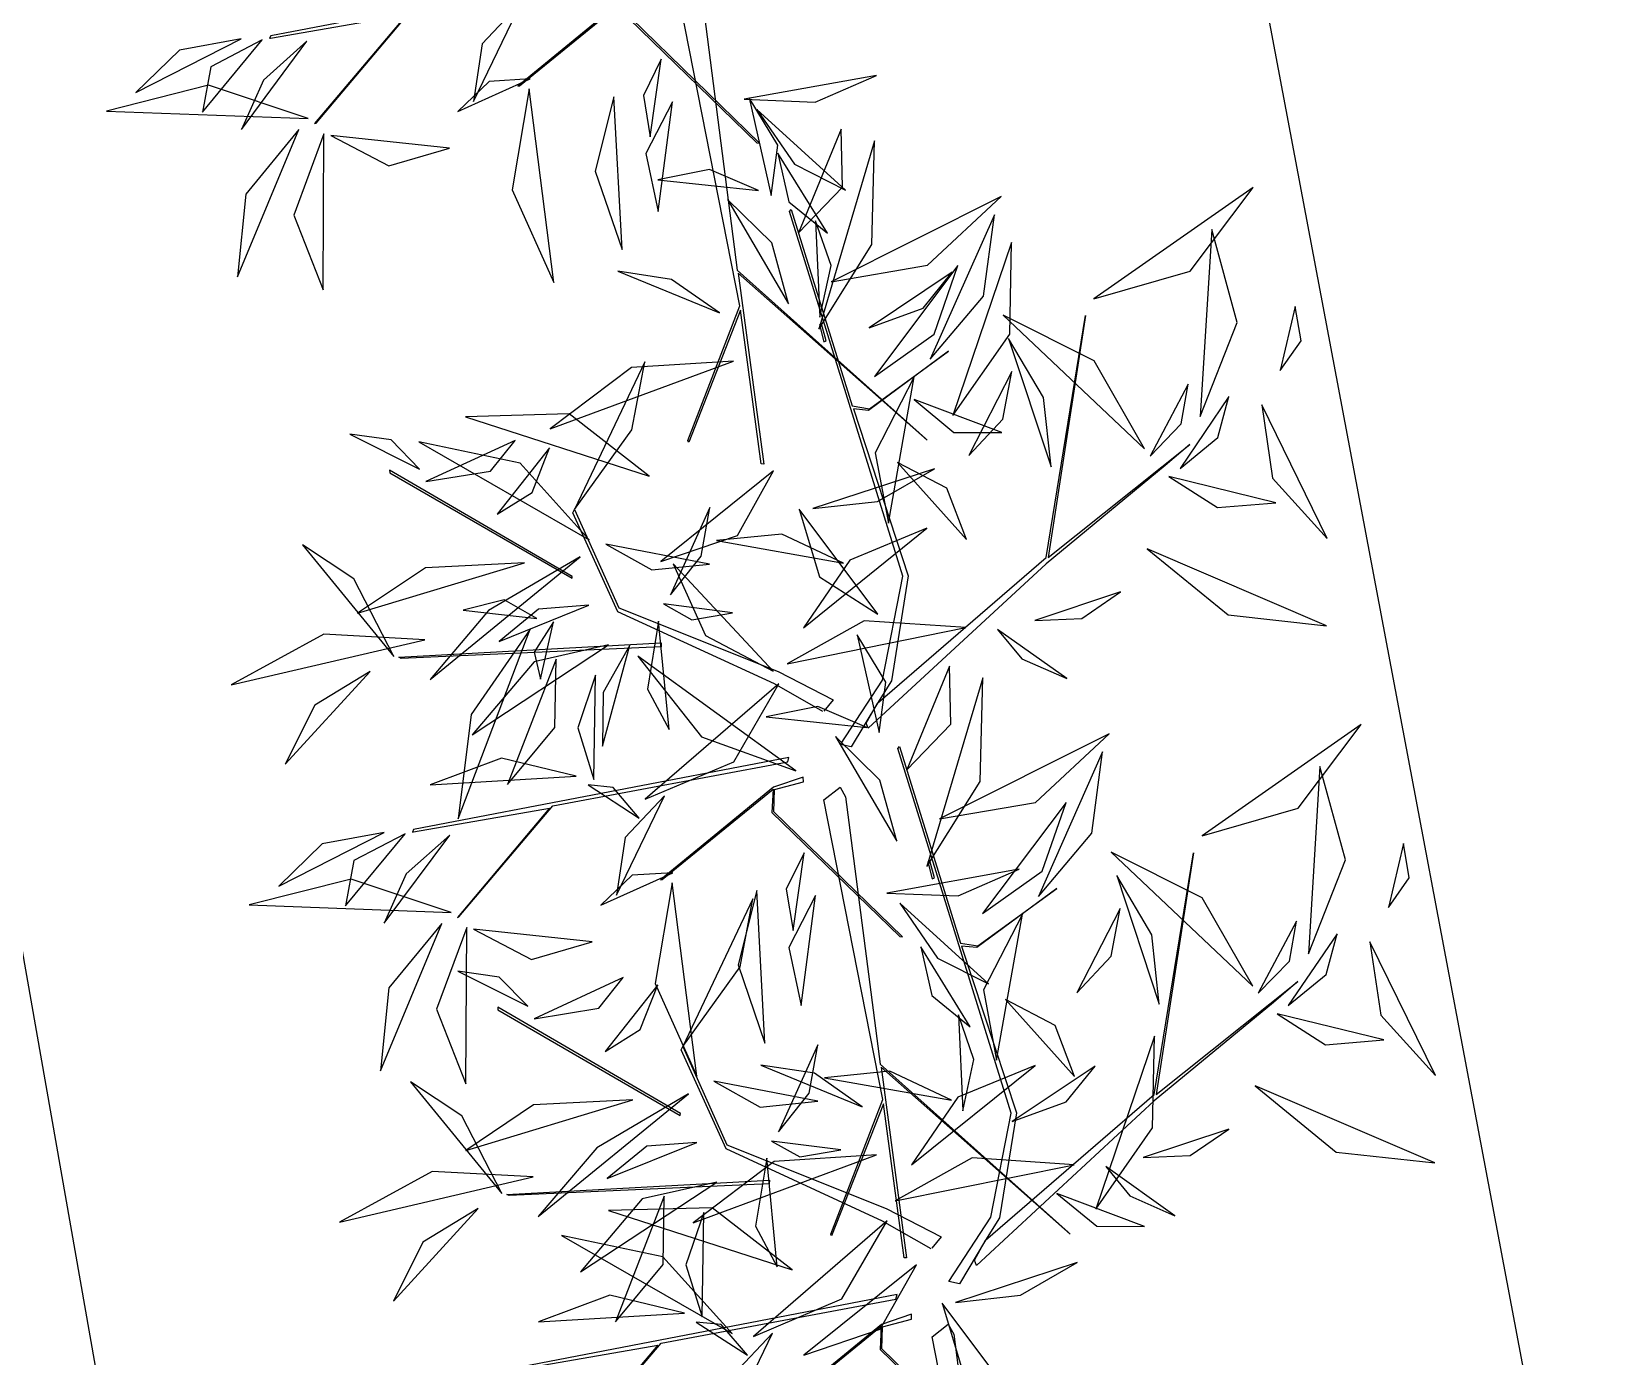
# Model space of a CAD drawing. Header units: centimetres. Extents: x 197412 to 267601, y -375791 to -305433.
# Drawn here: x 203006 to 204567, y -335776 to -334464 of the extents above; entities that cross this region are included whole.
import ezdxf

# ---------------------------------------------------------------- set-up
doc = ezdxf.new("R2010")
doc.units = ezdxf.units.CM
doc.layers.add('3-BAT C-Niveau 0', color=250, linetype='Continuous')

# ---------------------------------------------------------------- blocks, each defined once
blk = doc.blocks.new('Groupe-253-1')
at = {"linetype": 'Continuous', "flags": 128}
for points in [[(12080.06, -46246.52), (12093.54, -46244.17), (12084.42, -46254.99), (12084.56, -46254.93), (12093.85, -46243.95), (12117.11, -46239.6), (12117.24, -46239.16), (12080.07, -46246.3), (12079.95, -46246.54), (12080.02, -46246.53)], [(12134.72, -46313.2), (12129.93, -46310.46), (12114.45, -46303.31), (12109.98, -46293.52), (12110.16, -46293.18), (12114.52, -46302.92), (12130.3, -46309.22), (12135.74, -46312.03), (12134.82, -46313.15)], [(12094.2, -46325.11), (12107.68, -46322.76), (12098.56, -46333.58), (12098.7, -46333.52), (12108, -46322.54), (12131.26, -46318.19), (12131.38, -46317.75), (12094.22, -46324.89), (12094.1, -46325.13), (12094.17, -46325.12)], [(12145.44, -46366.38), (12140.64, -46363.64), (12125.17, -46356.49), (12120.69, -46346.7), (12120.87, -46346.35), (12125.23, -46356.1), (12141.01, -46362.4), (12146.45, -46365.21), (12145.53, -46366.33)], [(12104.92, -46378.29), (12118.39, -46375.93), (12109.27, -46386.75), (12109.41, -46386.7), (12118.71, -46375.72), (12141.97, -46371.37), (12142.1, -46370.92), (12104.93, -46378.07), (12104.81, -46378.31), (12104.88, -46378.29)]]:
    blk.add_lwpolyline(points, dxfattribs=at)
for points in [[(12118.64, -46241.1), (12115.69, -46242.11), (12104.52, -46251.27), (12104.7, -46251.24), (12115.65, -46242.29), (12115.55, -46244.6), (12128.21, -46256.88), (12128.47, -46256.92), (12115.73, -46244.52), (12115.79, -46242.34), (12118.65, -46241.58)], [(12145.05, -46286.34), (12126.36, -46269.8), (12128.88, -46288.7), (12128.64, -46288.68), (12126.57, -46273.45), (12121.45, -46286.53), (12121.36, -46286.36), (12126.51, -46273.03), (12120.68, -46243.35), (12122.29, -46242.09), (12122.85, -46243.06), (12126.25, -46269.51), (12144.88, -46286.15)], [(12136.49, -46316.45), (12140.65, -46310.08), (12142.65, -46299.8), (12131.43, -46263.7), (12131.6, -46263.49), (12137.64, -46282.94), (12139.35, -46283.22), (12147.16, -46277.53), (12139.26, -46283.38), (12137.75, -46283.23), (12143.19, -46299.75), (12141.52, -46310.15), (12140.13, -46312.37), (12156.83, -46297.93), (12160.72, -46273.99), (12157.03, -46297.93), (12171.05, -46286.74), (12168.63, -46288.84), (12156.83, -46298.57), (12139.22, -46314.85), (12139.03, -46314.34), (12140.13, -46312.37), (12137.54, -46316.68)], [(12109.91, -46300), (12109.92, -46299.81), (12091.83, -46289.29), (12091.86, -46289.55)], [(12092.97, -46307.94), (12092.75, -46307.82), (12118.73, -46306.4), (12118.71, -46306.79)], [(12147.2, -46369.63), (12151.36, -46363.26), (12153.36, -46352.97), (12142.14, -46316.87), (12142.31, -46316.67), (12148.36, -46336.12), (12150.06, -46336.4), (12157.88, -46330.71), (12149.97, -46336.56), (12148.47, -46336.41), (12153.9, -46352.93), (12152.23, -46363.33), (12150.85, -46365.55), (12167.54, -46351.11), (12171.43, -46327.17), (12167.74, -46351.11), (12181.76, -46339.91), (12179.34, -46342.02), (12167.54, -46351.75), (12149.93, -46368.03), (12149.74, -46367.52), (12150.85, -46365.55), (12148.26, -46369.85)], [(12132.79, -46319.69), (12129.83, -46320.7), (12118.66, -46329.86), (12118.84, -46329.83), (12129.8, -46320.88), (12129.69, -46323.19), (12142.35, -46335.47), (12142.62, -46335.51), (12129.87, -46323.11), (12129.93, -46320.93), (12132.8, -46320.17)], [(12159.2, -46364.93), (12140.5, -46348.39), (12143.02, -46367.29), (12142.78, -46367.27), (12140.72, -46352.04), (12135.59, -46365.12), (12135.51, -46364.95), (12140.66, -46351.62), (12134.83, -46321.94), (12136.44, -46320.68), (12136.99, -46321.65), (12140.39, -46348.1), (12159.02, -46364.74)], [(12120.62, -46353.18), (12120.63, -46352.99), (12102.54, -46342.47), (12102.57, -46342.73)], [(12103.69, -46361.11), (12103.46, -46361), (12129.44, -46359.58), (12129.42, -46359.97)], [(12143.5, -46372.87), (12140.54, -46373.88), (12129.37, -46383.04), (12129.55, -46383.01), (12140.51, -46374.05), (12140.4, -46376.37), (12153.06, -46388.64), (12153.33, -46388.69), (12140.58, -46376.29), (12140.64, -46374.11), (12143.51, -46373.35)], [(12169.91, -46418.11), (12151.22, -46401.57), (12153.73, -46420.47), (12153.49, -46420.45), (12151.43, -46405.22), (12146.31, -46418.29), (12146.22, -46418.13), (12151.37, -46404.79), (12145.54, -46375.12), (12147.15, -46373.85), (12147.7, -46374.83), (12151.11, -46401.28), (12169.74, -46417.92)]]:
    blk.add_lwpolyline(points, close=True, dxfattribs=at)
at = {"linetype": 'Continuous'}
for points in [[(12104.91, -46242.96, -207.06), (12101.02, -46247.08, -208.24), (12100.16, -46252.79, -209.24), (12100.16, -46252.79, -209.24), (12104.91, -46242.96, -207.06)], [(12077.16, -46246.58, -174.84), (12071.04, -46247.72, -175.45), (12066.73, -46251.9, -176.76), (12066.73, -46251.9, -176.76), (12077.16, -46246.58, -174.84)], [(12079.23, -46246.7, -174.58), (12074.15, -46249.35, -172.2), (12073.33, -46253.85, -168.43), (12073.33, -46253.85, -168.43), (12079.23, -46246.7, -174.58)], [(12083.64, -46246.83, -186.97), (12079.34, -46250.67, -187.38), (12077.17, -46255.56, -185.5), (12077.17, -46255.56, -185.5), (12083.64, -46246.83, -186.97)], [(12118.72, -46248.61, -197.01), (12116.96, -46252.2, -196.39), (12117.65, -46256.28, -196.61), (12117.65, -46256.28, -196.61), (12118.72, -46248.61, -197.01)], [(12105.74, -46250.56, -179.83), (12101.7, -46250.81, -178.67), (12098.61, -46253.78, -177.99), (12098.61, -46253.78, -177.99), (12105.74, -46250.56, -179.83)], [(12126.94, -46252.58, -183.78), (12133.97, -46252.86, -183.14), (12140.03, -46250.22, -184.94), (12140.03, -46250.22, -184.94), (12126.94, -46252.58, -183.78)], [(12083.78, -46254.49, -186.41), (12073.9, -46251.19, -187.61), (12063.8, -46253.75, -186.97), (12063.8, -46253.75, -186.97), (12083.78, -46254.49, -186.41)], [(12105.66, -46251.55, -179.52), (12103.99, -46261.53, -178.73), (12108.11, -46270.71, -177.91), (12108.11, -46270.71, -177.91), (12105.66, -46251.55, -179.52)], [(12114.03, -46252.33, -247.3), (12112.2, -46259.69, -244.69), (12114.85, -46267.45, -243.35), (12114.85, -46267.45, -243.35), (12114.03, -46252.33, -247.3)], [(12114.03, -46252.33, -247.3), (12112.2, -46259.69, -244.69), (12114.85, -46267.45, -243.35), (12114.85, -46267.45, -243.35), (12114.03, -46252.33, -247.3)], [(12119.85, -46252.83, -186.16), (12117.21, -46257.96, -185.75), (12118.42, -46263.7, -185.13), (12118.42, -46263.7, -185.13), (12119.85, -46252.83, -186.16)], [(12129.61, -46262.1, -183.73), (12130.26, -46257.11, -181.29), (12127.43, -46252.43, -179.52), (12127.43, -46252.43, -179.52), (12129.61, -46262.1, -183.73)], [(12128.21, -46253.59, -176.88), (12131.94, -46259.01, -176.9), (12136.98, -46261.56, -174.04), (12136.98, -46261.56, -174.04), (12128.21, -46253.59, -176.88)], [(12082.87, -46255.58, -186.4), (12077.62, -46261.97, -186.75), (12076.78, -46270.17, -187), (12076.78, -46270.17, -187), (12082.87, -46255.58, -186.4)], [(12085.32, -46255.99, -182.25), (12082.35, -46264.06, -178.08), (12085.26, -46271.45, -173.29), (12085.26, -46271.45, -173.29), (12085.32, -46255.99, -182.25)], [(12086.02, -46256.15, -181.99), (12091.76, -46259.15, -181.12), (12097.76, -46257.42, -179.03), (12097.76, -46257.42, -179.03), (12086.02, -46256.15, -181.99)], [(12132.32, -46265.81, -194.21), (12136.69, -46261.27, -192.81), (12136.55, -46255.52, -190.06), (12136.55, -46255.52, -190.06), (12132.32, -46265.81, -194.21)], [(12132.32, -46265.81, -194.21), (12136.69, -46261.27, -192.81), (12136.55, -46255.52, -190.06), (12136.55, -46255.52, -190.06), (12132.32, -46265.81, -194.21)], [(12134.32, -46275.35, -206.43), (12139.59, -46266.94, -204.4), (12139.86, -46256.69, -204.36), (12139.86, -46256.69, -204.36), (12134.32, -46275.35, -206.43)], [(12134.32, -46275.35, -206.43), (12139.59, -46266.94, -204.4), (12139.86, -46256.69, -204.36), (12139.86, -46256.69, -204.36), (12134.32, -46275.35, -206.43)], [(12130.29, -46257.9, -161.32), (12131.37, -46262.72, -161.24), (12135.19, -46265.83, -160.95), (12135.19, -46265.83, -160.95), (12130.29, -46257.9, -161.32)], [(12128.36, -46261.61, -183.47), (12123.52, -46259.53, -183.7), (12118.41, -46260.55, -184.07), (12118.41, -46260.55, -184.07), (12128.36, -46261.61, -183.47)], [(12128.36, -46261.61, -183.47), (12123.52, -46259.53, -183.7), (12118.41, -46260.55, -184.07), (12118.41, -46260.55, -184.07), (12128.36, -46261.61, -183.47)], [(12161.56, -46272.32, -215.07), (12171.08, -46269.58, -213.8), (12177.33, -46261.31, -214.42), (12177.33, -46261.31, -214.42), (12161.56, -46272.32, -215.07)], [(12131.34, -46272.84, -199.98), (12129.67, -46266.8, -200.36), (12125.29, -46262.49, -199.46), (12125.29, -46262.49, -199.46), (12131.34, -46272.84, -199.98)], [(12135.57, -46270.64, -194.97), (12145.08, -46269.01, -192.57), (12152.38, -46262.21, -191.31), (12152.38, -46262.21, -191.31), (12135.57, -46270.64, -194.97)], [(12134.44, -46274.14, -223.21), (12135.54, -46269.04, -222.61), (12134, -46264.61, -220.88), (12134, -46264.61, -220.88), (12134.44, -46274.14, -223.21)], [(12134.44, -46274.14, -223.21), (12135.54, -46269.04, -222.61), (12134, -46264.61, -220.88), (12134, -46264.61, -220.88), (12134.44, -46274.14, -223.21)], [(12145.36, -46278.32, -201.48), (12150.65, -46272.07, -202.35), (12151.72, -46264.02, -201.76), (12151.72, -46264.02, -201.76), (12145.36, -46278.32, -201.48)], [(12172.09, -46283.99, -228.35), (12175.76, -46274.69, -229.1), (12173.23, -46265.48, -232.12), (12173.23, -46265.48, -232.12), (12172.09, -46283.99, -228.35)], [(12147.61, -46283.89, -207.25), (12153.23, -46275.83, -205.29), (12153.4, -46266.76, -201.98), (12153.4, -46266.76, -201.98), (12147.61, -46283.89, -207.25)], [(12139.83, -46280.01, -207.16), (12145.75, -46275.83, -205.48), (12148.1, -46269.02, -203.83), (12148.1, -46269.02, -203.83), (12139.83, -46280.01, -207.16)], [(12139.83, -46280.01, -207.16), (12145.75, -46275.83, -205.48), (12148.1, -46269.02, -203.83), (12148.1, -46269.02, -203.83), (12139.83, -46280.01, -207.16)], [(12124.49, -46273.73, -228.81), (12119.76, -46270.41, -229.15), (12114.43, -46269.61, -227.32), (12114.43, -46269.61, -227.32), (12124.49, -46273.73, -228.81)], [(12139.33, -46275.21, -210.84), (12144.66, -46273.26, -209.98), (12147.55, -46269.71, -207.2), (12147.55, -46269.71, -207.2), (12139.33, -46275.21, -210.84)], [(12166.59, -46287.19, -228.97), (12161.59, -46278.47, -227.8), (12152.58, -46273.95, -227.09), (12152.58, -46273.95, -227.09), (12166.59, -46287.19, -228.97)], [(12180.02, -46279.43, -211.21), (12182.08, -46276.48, -209.03), (12181.5, -46273.09, -206.71), (12181.5, -46273.09, -206.71), (12180.02, -46279.43, -211.21)], [(12180.02, -46279.43, -211.21), (12182.08, -46276.48, -209.03), (12181.5, -46273.09, -206.71), (12181.5, -46273.09, -206.71), (12180.02, -46279.43, -211.21)], [(12134.83, -46276.59, -203.84), (12135.06, -46276.49, -203.87), (12134.61, -46274.81, -202.04), (12134.39, -46274.91, -202.02), (12134.83, -46276.59, -203.84)], [(12157.32, -46288.98, -196.26), (12156.59, -46282.11, -195.05), (12153.12, -46276.26, -196.39), (12153.12, -46276.26, -196.39), (12157.32, -46288.98, -196.26)], [(12125.9, -46278.51, -225.36), (12115.78, -46279.14, -224.7), (12107.74, -46285.22, -224), (12107.74, -46285.22, -224), (12125.9, -46278.51, -225.36)], [(12110.16, -46293.18, -197.23), (12115.82, -46285.3, -194.28), (12117.1, -46278.56, -188.42), (12117.1, -46278.56, -188.42), (12110.16, -46293.18, -197.23)], [(12143.78, -46280.07, -188.89), (12139.92, -46287.57, -185.79), (12141.22, -46294.53, -181.22), (12141.22, -46294.53, -181.22), (12143.78, -46280.07, -188.89)], [(12149.18, -46287.86, -195.33), (12152.56, -46284.25, -195.1), (12153.44, -46279.53, -194.26), (12153.44, -46279.53, -194.26), (12149.18, -46287.86, -195.33)], [(12167.13, -46287.92, -229.3), (12170.22, -46284.72, -228.25), (12170.91, -46280.78, -226.49), (12170.91, -46280.78, -226.49), (12167.13, -46287.92, -229.3)], [(12143.76, -46282.31, -215.21), (12147.71, -46285.57, -213.09), (12152.44, -46285.58, -210.46), (12152.44, -46285.58, -210.46), (12143.76, -46282.31, -215.21)], [(12170.09, -46289.12, -232.75), (12173.84, -46286.06, -233.5), (12174.93, -46282.01, -235.42), (12174.93, -46282.01, -235.42), (12170.09, -46289.12, -232.75)], [(12178.18, -46282.82, -212.86), (12179.25, -46290.09, -209.91), (12184.66, -46296.05, -208.14), (12184.66, -46296.05, -208.14), (12178.18, -46282.82, -212.86)], [(12178.18, -46282.82, -212.86), (12179.25, -46290.09, -209.91), (12184.66, -46296.05, -208.14), (12184.66, -46296.05, -208.14), (12178.18, -46282.82, -212.86)], [(12117.55, -46289.89, -220.85), (12109.63, -46283.73, -221.31), (12099.37, -46284.02, -222.56), (12099.37, -46284.02, -222.56), (12117.55, -46289.89, -220.85)], [(12094.79, -46289.19, -211.6), (12091.99, -46286.3, -211.07), (12087.89, -46285.72, -211.1), (12087.89, -46285.72, -211.1), (12094.79, -46289.19, -211.6)], [(12111.61, -46296.18, -220.09), (12104.75, -46288.59, -220.53), (12094.73, -46286.48, -219.34), (12094.73, -46286.48, -219.34), (12111.61, -46296.18, -220.09)], [(12095.43, -46290.43, -202.5), (12101.83, -46289.41, -200.11), (12104.26, -46286.35, -195.35), (12104.26, -46286.35, -195.35), (12095.43, -46290.43, -202.5)], [(12102.48, -46293.66, -218.46), (12105.94, -46291.52, -216.39), (12107.67, -46287.08, -215.43), (12107.67, -46287.08, -215.43), (12102.48, -46293.66, -218.46)], [(12118.7, -46298.33, -210.57), (12126.27, -46295.75, -206.9), (12129.86, -46289.38, -202.54), (12129.86, -46289.38, -202.54), (12118.7, -46298.33, -210.57)], [(12133.74, -46293.1, -200.44), (12140.15, -46292.4, -199.26), (12145.77, -46289.16, -200.49), (12145.77, -46289.16, -200.49), (12133.74, -46293.1, -200.44)], [(12148.94, -46296.16, -184.69), (12147.02, -46291.09, -183.17), (12142.11, -46288.53, -181.63), (12142.11, -46288.53, -181.63), (12148.94, -46296.16, -184.69)], [(12169, -46289.94, -232.48), (12173.8, -46293.01, -232.45), (12179.57, -46292.54, -231.83), (12179.57, -46292.54, -231.83), (12169, -46289.94, -232.48)], [(12119.64, -46301.64, -202.12), (12122.68, -46297.81, -201.54), (12123.54, -46293.01, -202.14), (12123.54, -46293.01, -202.14), (12119.64, -46301.64, -202.12)], [(12132.39, -46293.17, -200.73), (12134.4, -46299.87, -197.34), (12140.19, -46303.57, -193.77), (12140.19, -46303.57, -193.77), (12132.39, -46293.17, -200.73)], [(12132.39, -46293.17, -200.73), (12134.4, -46299.87, -197.34), (12140.19, -46303.57, -193.77), (12140.19, -46303.57, -193.77), (12132.39, -46293.17, -200.73)], [(12136.76, -46298.49, -185.42), (12130.66, -46295.63, -185.31), (12124.19, -46296.27, -184.01), (12124.19, -46296.27, -184.01), (12136.76, -46298.49, -185.42)], [(12145.04, -46295.05, -205.3), (12137.4, -46298.2, -204.92), (12132.8, -46304.91, -203.9), (12132.8, -46304.91, -203.9), (12145.04, -46295.05, -205.3)], [(12092.25, -46307.74, -214.21), (12088.29, -46300.06, -211.43), (12083.21, -46296.68, -206.15), (12083.21, -46296.68, -206.15), (12092.25, -46307.74, -214.21)], [(12113.24, -46296.63, -199.77), (12117.8, -46299.18, -197.57), (12123.51, -46298.6, -196.35), (12123.51, -46298.6, -196.35), (12113.24, -46296.63, -199.77)], [(12166.83, -46297.08, -223.66), (12174.85, -46303.63, -222.36), (12184.59, -46304.7, -219.58), (12184.59, -46304.7, -219.58), (12166.83, -46297.08, -223.66)], [(12105.19, -46298.46, -221.24), (12095.39, -46298.97, -218.96), (12088.66, -46303.47, -214.31), (12088.66, -46303.47, -214.31), (12105.19, -46298.46, -221.24)], [(12110.71, -46297.87, -210.1), (12101.63, -46303.2, -209.96), (12095.85, -46310.01, -205.95), (12095.85, -46310.01, -205.95), (12110.71, -46297.87, -210.1)], [(12119.92, -46298.58, -217.22), (12123.11, -46305.66, -219.34), (12129.82, -46309.2, -221.55), (12129.82, -46309.2, -221.55), (12119.92, -46298.58, -217.22)], [(12106.42, -46303.98, -213.12), (12103.19, -46302.13, -210.71), (12099.13, -46303.17, -208.62), (12099.13, -46303.17, -208.62), (12106.42, -46303.98, -213.12)], [(12106.42, -46303.98, -213.12), (12103.19, -46302.13, -210.71), (12099.13, -46303.17, -208.62), (12099.13, -46303.17, -208.62), (12106.42, -46303.98, -213.12)], [(12155.73, -46304.18, -172.05), (12160.36, -46303.97, -171.7), (12164.2, -46301.35, -172.02), (12164.2, -46301.35, -172.02), (12155.73, -46304.18, -172.05)], [(12155.73, -46304.18, -172.05), (12160.36, -46303.97, -171.7), (12164.2, -46301.35, -172.02), (12164.2, -46301.35, -172.02), (12155.73, -46304.18, -172.05)], [(12111.55, -46302.68, -207.72), (12106.58, -46303.06, -206.62), (12102.68, -46306.25, -205.86), (12102.68, -46306.25, -205.86), (12111.55, -46302.68, -207.72)], [(12118.94, -46302.54, -202.35), (12121.75, -46304.12, -200.21), (12125.8, -46303.41, -199.09), (12125.8, -46303.41, -199.09), (12118.94, -46302.54, -202.35)], [(12105.77, -46305.03, -212.64), (12099.92, -46313.49, -211.07), (12098.62, -46323.82, -212.06), (12098.62, -46323.82, -212.06), (12105.77, -46305.03, -212.64)], [(12105.77, -46305.03, -212.64), (12099.92, -46313.49, -211.07), (12098.62, -46323.82, -212.06), (12098.62, -46323.82, -212.06), (12105.77, -46305.03, -212.64)], [(12108.08, -46304.31, -212.09), (12106.15, -46307.31, -209.87), (12106.79, -46310, -207.1), (12106.79, -46310, -207.1), (12108.08, -46304.31, -212.09)], [(12108.08, -46304.31, -212.09), (12106.15, -46307.31, -209.87), (12106.79, -46310, -207.1), (12106.79, -46310, -207.1), (12108.08, -46304.31, -212.09)], [(12118.47, -46304.25, -198.87), (12117.37, -46310.98, -195.41), (12119.51, -46314.99, -190.33), (12119.51, -46314.99, -190.33), (12118.47, -46304.25, -198.87)], [(12148.9, -46304.88, -176.08), (12138.82, -46304.21, -174.79), (12131.19, -46308.48, -170.69), (12131.19, -46308.48, -170.69), (12148.9, -46304.88, -176.08)], [(12152.03, -46305.07, -171.59), (12154.42, -46307.98, -169.03), (12158.88, -46309.93, -167.96), (12158.88, -46309.93, -167.96), (12152.03, -46305.07, -171.59)], [(12095.34, -46306.11, -223.19), (12085.33, -46305.54, -225.59), (12076.16, -46310.56, -225.79), (12076.16, -46310.56, -225.79), (12095.34, -46306.11, -223.19)], [(12095.34, -46306.11, -223.19), (12085.33, -46305.54, -225.59), (12076.16, -46310.56, -225.79), (12076.16, -46310.56, -225.79), (12095.34, -46306.11, -223.19)], [(12113.51, -46306.6, -233.25), (12106.14, -46308.27, -238.65), (12100.02, -46315.49, -241.93), (12100.02, -46315.49, -241.93), (12113.51, -46306.6, -233.25)], [(12115.61, -46306.62, -204.62), (12112.99, -46311.31, -205.07), (12112.91, -46316.61, -204.23), (12112.91, -46316.61, -204.23), (12115.61, -46306.62, -204.62)], [(12140.32, -46315.28, -183.73), (12140.97, -46310.28, -181.29), (12138.14, -46305.6, -179.52), (12138.14, -46305.6, -179.52), (12140.32, -46315.28, -183.73)], [(12103.5, -46320.43, -189.87), (12108.2, -46314.77, -186.93), (12108.32, -46308, -183.27), (12108.32, -46308, -183.27), (12103.5, -46320.43, -189.87)], [(12116.41, -46307.71, -204.31), (12122.71, -46315.7, -204.16), (12132.05, -46319.05, -202.67), (12132.05, -46319.05, -202.67), (12116.41, -46307.71, -204.31)], [(12089.91, -46309.22, -215.73), (12084.43, -46312.57, -216.78), (12081.5, -46318.39, -215.22), (12081.5, -46318.39, -215.22), (12089.91, -46309.22, -215.73)], [(12089.91, -46309.22, -215.73), (12084.43, -46312.57, -216.78), (12081.5, -46318.39, -215.22), (12081.5, -46318.39, -215.22), (12089.91, -46309.22, -215.73)], [(12112.24, -46309.61, -229.03), (12110.46, -46314.8, -227.48), (12112.07, -46319.94, -225.66), (12112.07, -46319.94, -225.66), (12112.24, -46309.61, -229.03)], [(12143.03, -46318.98, -194.21), (12147.4, -46314.45, -192.81), (12147.26, -46308.7, -190.06), (12147.26, -46308.7, -190.06), (12143.03, -46318.98, -194.21)], [(12143.03, -46318.98, -194.21), (12147.4, -46314.45, -192.81), (12147.26, -46308.7, -190.06), (12147.26, -46308.7, -190.06), (12143.03, -46318.98, -194.21)], [(12145.03, -46328.53, -206.43), (12150.3, -46320.12, -204.4), (12150.57, -46309.87, -204.36), (12150.57, -46309.87, -204.36), (12145.03, -46328.53, -206.43)], [(12145.03, -46328.53, -206.43), (12150.3, -46320.12, -204.4), (12150.57, -46309.87, -204.36), (12150.57, -46309.87, -204.36), (12145.03, -46328.53, -206.43)], [(12117.14, -46321.88, -178.9), (12125.91, -46318.17, -176.01), (12130.38, -46310.45, -172.29), (12130.38, -46310.45, -172.29), (12117.14, -46321.88, -178.9)], [(12117.14, -46321.88, -178.9), (12125.91, -46318.17, -176.01), (12130.38, -46310.45, -172.29), (12130.38, -46310.45, -172.29), (12117.14, -46321.88, -178.9)], [(12139.08, -46314.79, -183.47), (12134.24, -46312.71, -183.7), (12129.12, -46313.73, -184.07), (12129.12, -46313.73, -184.07), (12139.08, -46314.79, -183.47)], [(12139.08, -46314.79, -183.47), (12134.24, -46312.71, -183.7), (12129.12, -46313.73, -184.07), (12129.12, -46313.73, -184.07), (12139.08, -46314.79, -183.47)], [(12172.28, -46325.49, -215.07), (12181.79, -46322.76, -213.8), (12188.04, -46314.49, -214.42), (12188.04, -46314.49, -214.42), (12172.28, -46325.49, -215.07)], [(12142.05, -46326.02, -199.98), (12140.38, -46319.98, -200.36), (12136, -46315.67, -199.46), (12136, -46315.67, -199.46), (12142.05, -46326.02, -199.98)], [(12146.28, -46323.81, -194.97), (12155.79, -46322.19, -192.57), (12163.09, -46315.39, -191.31), (12163.09, -46315.39, -191.31), (12146.28, -46323.81, -194.97)], [(12110.32, -46319.59, -200.41), (12102.93, -46317.81, -200.32), (12095.86, -46320.44, -200.54), (12095.86, -46320.44, -200.54), (12110.32, -46319.59, -200.41)], [(12156.07, -46331.5, -201.48), (12161.36, -46325.24, -202.35), (12162.43, -46317.2, -201.76), (12162.43, -46317.2, -201.76), (12156.07, -46331.5, -201.48)], [(12182.8, -46337.17, -228.35), (12186.47, -46327.87, -229.1), (12183.94, -46318.65, -232.12), (12183.94, -46318.65, -232.12), (12182.8, -46337.17, -228.35)], [(12116.56, -46323.76, -177.75), (12113.97, -46320.72, -175.38), (12111.49, -46320.46, -172.12), (12111.49, -46320.46, -172.12), (12116.56, -46323.76, -177.75)], [(12119.05, -46321.55, -207.06), (12115.16, -46325.67, -208.24), (12114.3, -46331.38, -209.24), (12114.3, -46331.38, -209.24), (12119.05, -46321.55, -207.06)], [(12150.54, -46333.19, -207.16), (12156.46, -46329.01, -205.48), (12158.81, -46322.19, -203.83), (12158.81, -46322.19, -203.83), (12150.54, -46333.19, -207.16)], [(12150.54, -46333.19, -207.16), (12156.46, -46329.01, -205.48), (12158.81, -46322.19, -203.83), (12158.81, -46322.19, -203.83), (12150.54, -46333.19, -207.16)], [(12091.31, -46325.17, -174.84), (12085.18, -46326.31, -175.45), (12080.87, -46330.49, -176.76), (12080.87, -46330.49, -176.76), (12091.31, -46325.17, -174.84)], [(12093.38, -46325.29, -174.58), (12088.29, -46327.94, -172.2), (12087.47, -46332.44, -168.43), (12087.47, -46332.44, -168.43), (12093.38, -46325.29, -174.58)], [(12097.79, -46325.42, -186.97), (12093.48, -46329.26, -187.38), (12091.31, -46334.15, -185.5), (12091.31, -46334.15, -185.5), (12097.79, -46325.42, -186.97)], [(12132.87, -46327.2, -197.01), (12131.1, -46330.79, -196.39), (12131.8, -46334.87, -196.61), (12131.8, -46334.87, -196.61), (12132.87, -46327.2, -197.01)], [(12177.3, -46340.37, -228.97), (12172.3, -46331.65, -227.8), (12163.29, -46327.13, -227.09), (12163.29, -46327.13, -227.09), (12177.3, -46340.37, -228.97)], [(12190.73, -46332.61, -211.21), (12192.79, -46329.65, -209.03), (12192.21, -46326.27, -206.71), (12192.21, -46326.27, -206.71), (12190.73, -46332.61, -211.21)], [(12190.73, -46332.61, -211.21), (12192.79, -46329.65, -209.03), (12192.21, -46326.27, -206.71), (12192.21, -46326.27, -206.71), (12190.73, -46332.61, -211.21)], [(12145.54, -46329.77, -203.84), (12145.77, -46329.67, -203.87), (12145.32, -46327.99, -202.04), (12145.11, -46328.09, -202.02), (12145.54, -46329.77, -203.84)], [(12097.92, -46333.08, -186.41), (12088.05, -46329.78, -187.61), (12077.95, -46332.34, -186.97), (12077.95, -46332.34, -186.97), (12097.92, -46333.08, -186.41)], [(12119.89, -46329.15, -179.83), (12115.84, -46329.4, -178.67), (12112.75, -46332.37, -177.99), (12112.75, -46332.37, -177.99), (12119.89, -46329.15, -179.83)], [(12119.8, -46330.14, -179.52), (12118.14, -46340.12, -178.73), (12122.25, -46349.3, -177.91), (12122.25, -46349.3, -177.91), (12119.8, -46330.14, -179.52)], [(12141.08, -46331.17, -183.78), (12148.12, -46331.45, -183.14), (12154.17, -46328.81, -184.94), (12154.17, -46328.81, -184.94), (12141.08, -46331.17, -183.78)], [(12168.03, -46342.16, -196.26), (12167.3, -46335.29, -195.05), (12163.83, -46329.44, -196.39), (12163.83, -46329.44, -196.39), (12168.03, -46342.16, -196.26)], [(12120.87, -46346.35, -197.23), (12126.54, -46338.48, -194.28), (12127.81, -46331.74, -188.42), (12127.81, -46331.74, -188.42), (12120.87, -46346.35, -197.23)], [(12128.18, -46330.92, -247.3), (12126.35, -46338.28, -244.69), (12129, -46346.04, -243.35), (12129, -46346.04, -243.35), (12128.18, -46330.92, -247.3)], [(12128.18, -46330.92, -247.3), (12126.35, -46338.28, -244.69), (12129, -46346.04, -243.35), (12129, -46346.04, -243.35), (12128.18, -46330.92, -247.3)], [(12134, -46331.42, -186.16), (12131.36, -46336.55, -185.75), (12132.57, -46342.29, -185.13), (12132.57, -46342.29, -185.13), (12134, -46331.42, -186.16)], [(12142.35, -46332.18, -176.88), (12146.09, -46337.6, -176.9), (12151.13, -46340.15, -174.04), (12151.13, -46340.15, -174.04), (12142.35, -46332.18, -176.88)], [(12154.5, -46333.25, -188.89), (12150.63, -46340.75, -185.79), (12151.93, -46347.71, -181.22), (12151.93, -46347.71, -181.22), (12154.5, -46333.25, -188.89)], [(12159.89, -46341.04, -195.33), (12163.27, -46337.43, -195.1), (12164.15, -46332.71, -194.26), (12164.15, -46332.71, -194.26), (12159.89, -46341.04, -195.33)], [(12097.02, -46334.17, -186.4), (12091.77, -46340.56, -186.75), (12090.93, -46348.76, -187), (12090.93, -46348.76, -187), (12097.02, -46334.17, -186.4)], [(12099.47, -46334.58, -182.25), (12096.49, -46342.65, -178.08), (12099.4, -46350.04, -173.29), (12099.4, -46350.04, -173.29), (12099.47, -46334.58, -182.25)], [(12100.16, -46334.74, -181.99), (12105.9, -46337.74, -181.12), (12111.9, -46336.01, -179.03), (12111.9, -46336.01, -179.03), (12100.16, -46334.74, -181.99)], [(12177.84, -46341.09, -229.3), (12180.93, -46337.9, -228.25), (12181.63, -46333.96, -226.49), (12181.63, -46333.96, -226.49), (12177.84, -46341.09, -229.3)], [(12144.43, -46336.49, -161.32), (12145.52, -46341.31, -161.24), (12149.33, -46344.42, -160.95), (12149.33, -46344.42, -160.95), (12144.43, -46336.49, -161.32)], [(12180.81, -46342.3, -232.75), (12184.55, -46339.24, -233.5), (12185.65, -46335.19, -235.42), (12185.65, -46335.19, -235.42), (12180.81, -46342.3, -232.75)], [(12188.89, -46336, -212.86), (12189.96, -46343.27, -209.91), (12195.37, -46349.23, -208.14), (12195.37, -46349.23, -208.14), (12188.89, -46336, -212.86)], [(12188.89, -46336, -212.86), (12189.96, -46343.27, -209.91), (12195.37, -46349.23, -208.14), (12195.37, -46349.23, -208.14), (12188.89, -46336, -212.86)], [(12105.51, -46342.37, -211.6), (12102.7, -46339.48, -211.07), (12098.6, -46338.89, -211.1), (12098.6, -46338.89, -211.1), (12105.51, -46342.37, -211.6)], [(12106.15, -46343.61, -202.5), (12112.54, -46342.58, -200.11), (12114.97, -46339.53, -195.35), (12114.97, -46339.53, -195.35), (12106.15, -46343.61, -202.5)], [(12113.19, -46346.84, -218.46), (12116.65, -46344.69, -216.39), (12118.38, -46340.25, -215.43), (12118.38, -46340.25, -215.43), (12113.19, -46346.84, -218.46)], [(12159.65, -46349.33, -184.69), (12157.74, -46344.27, -183.17), (12152.82, -46341.71, -181.63), (12152.82, -46341.71, -181.63), (12159.65, -46349.33, -184.69)], [(12148.58, -46352.73, -223.21), (12149.68, -46347.64, -222.61), (12148.15, -46343.21, -220.88), (12148.15, -46343.21, -220.88), (12148.58, -46352.73, -223.21)], [(12148.58, -46352.73, -223.21), (12149.68, -46347.64, -222.61), (12148.15, -46343.21, -220.88), (12148.15, -46343.21, -220.88), (12148.58, -46352.73, -223.21)], [(12179.71, -46343.12, -232.48), (12184.51, -46346.18, -232.45), (12190.28, -46345.71, -231.83), (12190.28, -46345.71, -231.83), (12179.71, -46343.12, -232.48)], [(12161.76, -46362.48, -207.25), (12167.37, -46354.42, -205.29), (12167.55, -46345.35, -201.98), (12167.55, -46345.35, -201.98), (12161.76, -46362.48, -207.25)], [(12130.35, -46354.81, -202.12), (12133.39, -46350.98, -201.54), (12134.25, -46346.19, -202.14), (12134.25, -46346.19, -202.14), (12130.35, -46354.81, -202.12)], [(12138.63, -46352.32, -228.81), (12133.9, -46349, -229.15), (12128.58, -46348.2, -227.32), (12128.58, -46348.2, -227.32), (12138.63, -46352.32, -228.81)], [(12147.47, -46351.67, -185.42), (12141.37, -46348.81, -185.31), (12134.9, -46349.45, -184.01), (12134.9, -46349.45, -184.01), (12147.47, -46351.67, -185.42)], [(12155.75, -46348.23, -205.3), (12148.11, -46351.38, -204.92), (12143.52, -46358.09, -203.9), (12143.52, -46358.09, -203.9), (12155.75, -46348.23, -205.3)], [(12153.47, -46353.8, -210.84), (12158.81, -46351.85, -209.98), (12161.69, -46348.3, -207.2), (12161.69, -46348.3, -207.2), (12153.47, -46353.8, -210.84)], [(12102.96, -46360.91, -214.21), (12099, -46353.24, -211.43), (12093.92, -46349.85, -206.15), (12093.92, -46349.85, -206.15), (12102.96, -46360.91, -214.21)], [(12123.95, -46349.8, -199.77), (12128.51, -46352.36, -197.57), (12134.22, -46351.78, -196.35), (12134.22, -46351.78, -196.35), (12123.95, -46349.8, -199.77)], [(12177.54, -46350.25, -223.66), (12185.56, -46356.81, -222.36), (12195.31, -46357.88, -219.58), (12195.31, -46357.88, -219.58), (12177.54, -46350.25, -223.66)], [(12115.91, -46351.64, -221.24), (12106.1, -46352.14, -218.96), (12099.38, -46356.65, -214.31), (12099.38, -46356.65, -214.31), (12115.91, -46351.64, -221.24)], [(12121.43, -46351.05, -210.1), (12112.34, -46356.38, -209.96), (12106.56, -46363.18, -205.95), (12106.56, -46363.18, -205.95), (12121.43, -46351.05, -210.1)], [(12166.44, -46357.36, -172.05), (12171.08, -46357.14, -171.7), (12174.91, -46354.53, -172.02), (12174.91, -46354.53, -172.02), (12166.44, -46357.36, -172.05)], [(12166.44, -46357.36, -172.05), (12171.08, -46357.14, -171.7), (12174.91, -46354.53, -172.02), (12174.91, -46354.53, -172.02), (12166.44, -46357.36, -172.05)], [(12122.26, -46355.85, -207.72), (12117.3, -46356.23, -206.62), (12113.39, -46359.43, -205.86), (12113.39, -46359.43, -205.86), (12122.26, -46355.85, -207.72)], [(12129.65, -46355.72, -202.35), (12132.46, -46357.3, -200.21), (12136.51, -46356.59, -199.09), (12136.51, -46356.59, -199.09), (12129.65, -46355.72, -202.35)], [(12140.04, -46357.1, -225.36), (12129.92, -46357.73, -224.7), (12121.89, -46363.81, -224), (12121.89, -46363.81, -224), (12140.04, -46357.1, -225.36)], [(12129.18, -46357.43, -198.87), (12128.08, -46364.16, -195.41), (12130.22, -46368.17, -190.33), (12130.22, -46368.17, -190.33), (12129.18, -46357.43, -198.87)], [(12159.61, -46358.06, -176.08), (12149.53, -46357.39, -174.79), (12141.9, -46361.65, -170.69), (12141.9, -46361.65, -170.69), (12159.61, -46358.06, -176.08)], [(12162.74, -46358.25, -171.59), (12165.13, -46361.15, -169.03), (12169.59, -46363.11, -167.96), (12169.59, -46363.11, -167.96), (12162.74, -46358.25, -171.59)], [(12106.05, -46359.28, -223.19), (12096.05, -46358.72, -225.59), (12086.88, -46363.74, -225.79), (12086.88, -46363.74, -225.79), (12106.05, -46359.28, -223.19)], [(12106.05, -46359.28, -223.19), (12096.05, -46358.72, -225.59), (12086.88, -46363.74, -225.79), (12086.88, -46363.74, -225.79), (12106.05, -46359.28, -223.19)], [(12124.22, -46359.78, -233.25), (12116.85, -46361.45, -238.65), (12110.73, -46368.67, -241.93), (12110.73, -46368.67, -241.93), (12124.22, -46359.78, -233.25)], [(12114.22, -46373.61, -189.87), (12118.91, -46367.95, -186.93), (12119.03, -46361.18, -183.27), (12119.03, -46361.18, -183.27), (12114.22, -46373.61, -189.87)], [(12157.9, -46360.9, -215.21), (12161.85, -46364.16, -213.09), (12166.58, -46364.17, -210.46), (12166.58, -46364.17, -210.46), (12157.9, -46360.9, -215.21)], [(12100.62, -46362.39, -215.73), (12095.14, -46365.74, -216.78), (12092.21, -46371.57, -215.22), (12092.21, -46371.57, -215.22), (12100.62, -46362.39, -215.73)], [(12100.62, -46362.39, -215.73), (12095.14, -46365.74, -216.78), (12092.21, -46371.57, -215.22), (12092.21, -46371.57, -215.22), (12100.62, -46362.39, -215.73)], [(12131.69, -46368.48, -220.85), (12123.77, -46362.32, -221.31), (12113.52, -46362.61, -222.56), (12113.52, -46362.61, -222.56), (12131.69, -46368.48, -220.85)], [(12122.95, -46362.78, -229.03), (12121.17, -46367.98, -227.48), (12122.78, -46373.12, -225.66), (12122.78, -46373.12, -225.66), (12122.95, -46362.78, -229.03)], [(12127.85, -46375.06, -178.9), (12136.62, -46371.35, -176.01), (12141.09, -46363.63, -172.29), (12141.09, -46363.63, -172.29), (12127.85, -46375.06, -178.9)], [(12127.85, -46375.06, -178.9), (12136.62, -46371.35, -176.01), (12141.09, -46363.63, -172.29), (12141.09, -46363.63, -172.29), (12127.85, -46375.06, -178.9)], [(12125.76, -46374.77, -220.09), (12118.89, -46367.18, -220.53), (12108.87, -46365.07, -219.34), (12108.87, -46365.07, -219.34), (12125.76, -46374.77, -220.09)], [(12147.88, -46371.69, -200.44), (12154.3, -46370.99, -199.26), (12159.91, -46367.75, -200.49), (12159.91, -46367.75, -200.49), (12147.88, -46371.69, -200.44)], [(12132.84, -46376.92, -210.57), (12140.41, -46374.34, -206.9), (12144.01, -46367.97, -202.54), (12144.01, -46367.97, -202.54), (12132.84, -46376.92, -210.57)], [(12121.03, -46372.77, -200.41), (12113.64, -46370.99, -200.32), (12106.58, -46373.62, -200.54), (12106.58, -46373.62, -200.54), (12121.03, -46372.77, -200.41)], [(12146.53, -46371.77, -200.73), (12148.55, -46378.46, -197.34), (12154.33, -46382.16, -193.77), (12154.33, -46382.16, -193.77), (12146.53, -46371.77, -200.73)], [(12146.53, -46371.77, -200.73), (12148.55, -46378.46, -197.34), (12154.33, -46382.16, -193.77), (12154.33, -46382.16, -193.77), (12146.53, -46371.77, -200.73)], [(12127.27, -46376.93, -177.75), (12124.68, -46373.9, -175.38), (12122.2, -46373.64, -172.12), (12122.2, -46373.64, -172.12), (12127.27, -46376.93, -177.75)], [(12129.76, -46374.73, -207.06), (12125.88, -46378.85, -208.24), (12125.02, -46384.55, -209.24), (12125.02, -46384.55, -209.24), (12129.76, -46374.73, -207.06)]]:
    blk.add_polyline3d(points, dxfattribs=at)
blk = doc.blocks.new('Groupe-261-1')
blk.add_blockref('Groupe-253-1', (0, 0))

msp = doc.modelspace()

# ---------------------------------------------------------------- linework, layer by layer
at = {"layer": '3-BAT C-Niveau 0'}
msp.add_line((199541.4, -315717.6), (204036.8, -341295), dxfattribs=at)
at = {"layer": '3-BAT C-Niveau 0', "flags": 128}
msp.add_lwpolyline([(207542, -330488.9), (203622.4, -331225.6), (205157.2, -339368.3), (206634.2, -339092.5), (205891.1, -335168.5), (208339.4, -334704.8)], close=True, dxfattribs=at)

# ---------------------------------------------------------------- block references
at = {"layer": '3-BAT C-Niveau 0', "xscale": 10, "yscale": 10, "zscale": 10}
msp.add_blockref('Groupe-261-1', (82441.7, 127994.6), dxfattribs=at)

doc.saveas('drawing.dxf')
